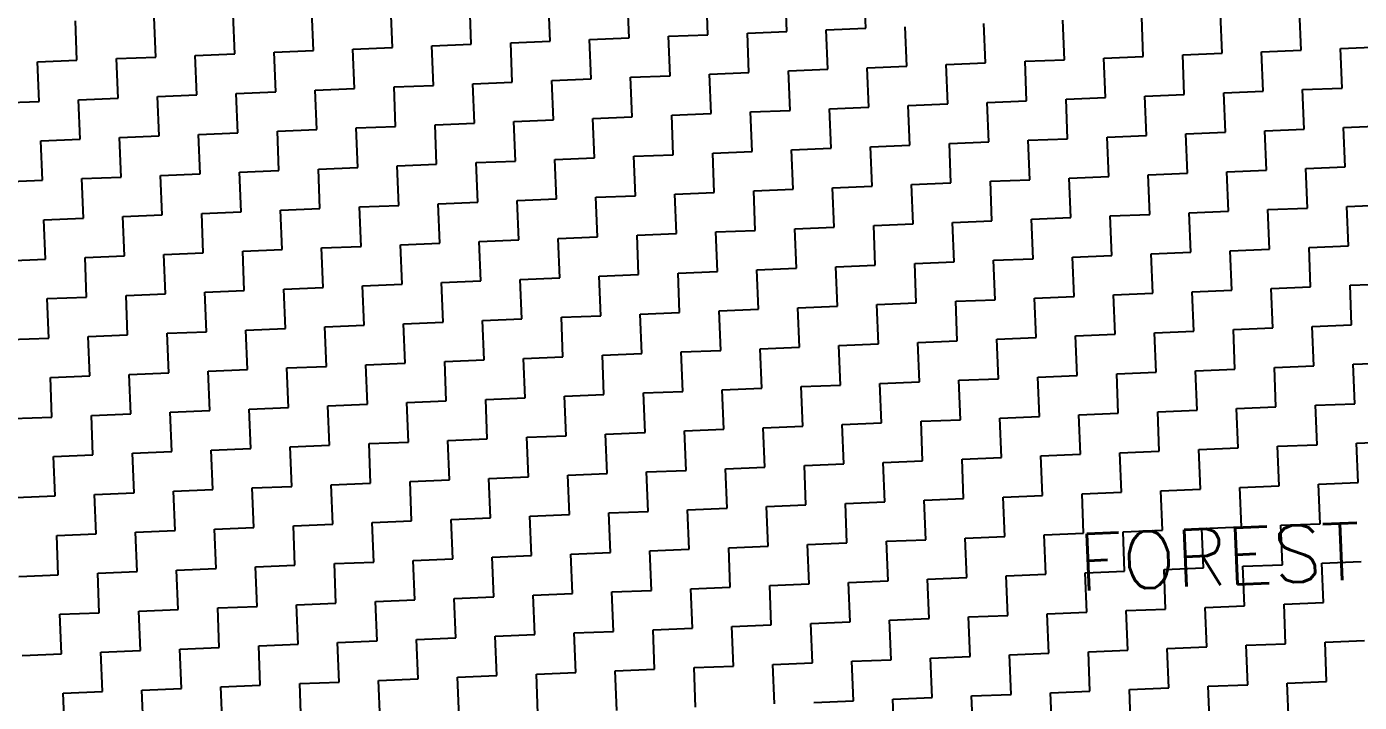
# Model space of a CAD drawing. Header units: metres. Extents: x 281802 to 284768, y 2076477 to 2081449.
# Drawn here: x 282072.8 to 282218.1, y 2076977 to 2077050.6 of the extents above; entities that cross this region are included whole.
import ezdxf

# ---------------------------------------------------------------- set-up
doc = ezdxf.new("R2010")
doc.units = ezdxf.units.M
doc.layers.add('POLY_HATCH', color=12, linetype='Continuous')
doc.layers.add('TEXT_MAPIN', color=7, linetype='Continuous')
doc.styles.get("Standard").update_dxf_attribs({"font": 'simplex.shx'})

msp = doc.modelspace()

# ---------------------------------------------------------------- linework, layer by layer
at = {"layer": 'POLY_HATCH', "linetype": 'Continuous'}
for p, q in [((282147.05, 2077049.72), (282146.88, 2077054.02)), ((282155.65, 2077050.07), (282155.48, 2077054.37)), ((282164.25, 2077050.42), (282164.07, 2077054.72)), ((282112.66, 2077048.33), (282112.49, 2077052.63)), ((282121.26, 2077048.68), (282121.09, 2077052.98)), ((282129.86, 2077049.03), (282129.68, 2077053.32)), ((282138.46, 2077049.37), (282138.28, 2077053.67)), ((282078.27, 2077046.94), (282078.1, 2077051.23)), ((282086.87, 2077047.28), (282086.7, 2077051.58)), ((282095.47, 2077047.63), (282095.29, 2077051.93)), ((282104.07, 2077047.98), (282103.89, 2077052.28)), ((282177.32, 2077046.64), (282177.14, 2077050.94)), ((282185.91, 2077046.99), (282185.74, 2077051.29)), ((282194.51, 2077047.34), (282194.34, 2077051.64)), ((282203.11, 2077047.69), (282202.93, 2077051.99)), ((282211.71, 2077048.04), (282211.53, 2077052.33)), ((282142.75, 2077049.55), (282147.05, 2077049.72)), ((282142.93, 2077045.25), (282142.75, 2077049.55)), ((282151.35, 2077049.9), (282155.65, 2077050.07)), ((282151.53, 2077045.6), (282151.35, 2077049.9)), ((282159.95, 2077050.24), (282164.25, 2077050.42)), ((282160.12, 2077045.95), (282159.95, 2077050.24)), ((282168.72, 2077046.29), (282168.55, 2077050.59)), ((282108.36, 2077048.15), (282112.66, 2077048.33)), ((282108.54, 2077043.86), (282108.36, 2077048.15)), ((282116.96, 2077048.5), (282121.26, 2077048.68)), ((282117.14, 2077044.2), (282116.96, 2077048.5)), ((282125.56, 2077048.85), (282129.86, 2077049.03)), ((282125.73, 2077044.55), (282125.56, 2077048.85)), ((282134.16, 2077049.2), (282138.46, 2077049.37)), ((282134.33, 2077044.9), (282134.16, 2077049.2)), ((282207.41, 2077047.86), (282211.71, 2077048.04)), ((282216, 2077048.21), (282220.3, 2077048.38)), ((282216.18, 2077043.91), (282216, 2077048.21)), ((282073.98, 2077046.76), (282078.27, 2077046.94)), ((282074.15, 2077042.46), (282073.98, 2077046.76)), ((282082.57, 2077047.11), (282086.87, 2077047.28)), ((282082.75, 2077042.81), (282082.57, 2077047.11)), ((282091.17, 2077047.46), (282095.47, 2077047.63)), ((282091.34, 2077043.16), (282091.17, 2077047.46)), ((282099.77, 2077047.81), (282104.07, 2077047.98)), ((282099.94, 2077043.51), (282099.77, 2077047.81)), ((282173.02, 2077046.47), (282177.32, 2077046.64)), ((282181.62, 2077046.82), (282185.91, 2077046.99)), ((282181.79, 2077042.52), (282181.62, 2077046.82)), ((282190.21, 2077047.17), (282194.51, 2077047.34)), ((282190.39, 2077042.87), (282190.21, 2077047.17)), ((282198.81, 2077047.51), (282203.11, 2077047.69)), ((282198.98, 2077043.22), (282198.81, 2077047.51)), ((282207.58, 2077043.56), (282207.41, 2077047.86)), ((282138.63, 2077045.08), (282142.93, 2077045.25)), ((282147.23, 2077045.42), (282151.53, 2077045.6)), ((282147.4, 2077041.12), (282147.23, 2077045.42)), ((282155.82, 2077045.77), (282160.12, 2077045.95)), ((282156, 2077041.47), (282155.82, 2077045.77)), ((282164.42, 2077046.12), (282168.72, 2077046.29)), ((282164.6, 2077041.82), (282164.42, 2077046.12)), ((282173.19, 2077042.17), (282173.02, 2077046.47)), ((282104.24, 2077043.68), (282108.54, 2077043.86)), ((282104.41, 2077039.38), (282104.24, 2077043.68)), ((282112.84, 2077044.03), (282117.14, 2077044.2)), ((282113.01, 2077039.73), (282112.84, 2077044.03)), ((282121.43, 2077044.38), (282125.73, 2077044.55)), ((282121.61, 2077040.08), (282121.43, 2077044.38)), ((282130.03, 2077044.73), (282134.33, 2077044.9)), ((282130.21, 2077040.43), (282130.03, 2077044.73)), ((282138.8, 2077040.78), (282138.63, 2077045.08)), ((282211.88, 2077043.74), (282216.18, 2077043.91)), ((282212.05, 2077039.44), (282211.88, 2077043.74)), ((282069.85, 2077042.29), (282074.15, 2077042.46)), ((282078.45, 2077042.64), (282082.75, 2077042.81)), ((282078.62, 2077038.34), (282078.45, 2077042.64)), ((282087.05, 2077042.99), (282091.34, 2077043.16)), ((282087.22, 2077038.69), (282087.05, 2077042.99)), ((282095.64, 2077043.33), (282099.94, 2077043.51)), ((282095.82, 2077039.03), (282095.64, 2077043.33)), ((282177.49, 2077042.34), (282181.79, 2077042.52)), ((282177.67, 2077038.05), (282177.49, 2077042.34)), ((282186.09, 2077042.69), (282190.39, 2077042.87)), ((282186.26, 2077038.39), (282186.09, 2077042.69)), ((282194.69, 2077043.04), (282198.98, 2077043.22)), ((282194.86, 2077038.74), (282194.69, 2077043.04)), ((282203.28, 2077043.39), (282207.58, 2077043.56)), ((282203.46, 2077039.09), (282203.28, 2077043.39)), ((282134.5, 2077040.6), (282138.8, 2077040.78)), ((282143.1, 2077040.95), (282147.4, 2077041.12)), ((282143.28, 2077036.65), (282143.1, 2077040.95)), ((282151.7, 2077041.3), (282156, 2077041.47)), ((282151.87, 2077037), (282151.7, 2077041.3)), ((282160.3, 2077041.65), (282164.6, 2077041.82)), ((282160.47, 2077037.35), (282160.3, 2077041.65)), ((282168.89, 2077042), (282173.19, 2077042.17)), ((282169.07, 2077037.7), (282168.89, 2077042)), ((282100.12, 2077039.21), (282104.41, 2077039.38)), ((282108.71, 2077039.56), (282113.01, 2077039.73)), ((282108.89, 2077035.26), (282108.71, 2077039.56)), ((282117.31, 2077039.91), (282121.61, 2077040.08)), ((282117.48, 2077035.61), (282117.31, 2077039.91)), ((282125.91, 2077040.25), (282130.21, 2077040.43)), ((282126.08, 2077035.96), (282125.91, 2077040.25)), ((282134.68, 2077036.3), (282134.5, 2077040.6)), ((282207.76, 2077039.26), (282212.05, 2077039.44)), ((282216.35, 2077039.61), (282220.65, 2077039.79)), ((282216.53, 2077035.31), (282216.35, 2077039.61)), ((282074.32, 2077038.16), (282078.62, 2077038.34)), ((282074.5, 2077033.87), (282074.32, 2077038.16)), ((282082.92, 2077038.51), (282087.22, 2077038.69)), ((282083.1, 2077034.21), (282082.92, 2077038.51)), ((282091.52, 2077038.86), (282095.82, 2077039.03)), ((282091.69, 2077034.56), (282091.52, 2077038.86)), ((282100.29, 2077034.91), (282100.12, 2077039.21)), ((282173.37, 2077037.87), (282177.67, 2077038.05)), ((282173.54, 2077033.57), (282173.37, 2077037.87)), ((282181.96, 2077038.22), (282186.26, 2077038.39)), ((282182.14, 2077033.92), (282181.96, 2077038.22)), ((282190.56, 2077038.57), (282194.86, 2077038.74)), ((282190.74, 2077034.27), (282190.56, 2077038.57)), ((282199.16, 2077038.92), (282203.46, 2077039.09)), ((282199.33, 2077034.62), (282199.16, 2077038.92)), ((282207.93, 2077034.97), (282207.76, 2077039.26)), ((282138.98, 2077036.48), (282143.28, 2077036.65)), ((282139.15, 2077032.18), (282138.98, 2077036.48)), ((282147.57, 2077036.83), (282151.87, 2077037)), ((282147.75, 2077032.53), (282147.57, 2077036.83)), ((282156.17, 2077037.17), (282160.47, 2077037.35)), ((282156.35, 2077032.88), (282156.17, 2077037.17)), ((282164.77, 2077037.52), (282169.07, 2077037.7)), ((282164.94, 2077033.22), (282164.77, 2077037.52)), ((282095.99, 2077034.74), (282100.29, 2077034.91)), ((282104.59, 2077035.08), (282108.89, 2077035.26)), ((282104.76, 2077030.79), (282104.59, 2077035.08)), ((282113.19, 2077035.43), (282117.48, 2077035.61)), ((282113.36, 2077031.13), (282113.19, 2077035.43)), ((282121.78, 2077035.78), (282126.08, 2077035.96)), ((282121.96, 2077031.48), (282121.78, 2077035.78)), ((282130.38, 2077036.13), (282134.68, 2077036.3)), ((282130.55, 2077031.83), (282130.38, 2077036.13)), ((282203.63, 2077034.79), (282207.93, 2077034.97)), ((282212.23, 2077035.14), (282216.53, 2077035.31)), ((282212.4, 2077030.84), (282212.23, 2077035.14)), ((282070.2, 2077033.69), (282074.5, 2077033.87)), ((282078.8, 2077034.04), (282083.1, 2077034.21)), ((282078.97, 2077029.74), (282078.8, 2077034.04)), ((282087.39, 2077034.39), (282091.69, 2077034.56)), ((282087.57, 2077030.09), (282087.39, 2077034.39)), ((282096.17, 2077030.44), (282095.99, 2077034.74)), ((282169.24, 2077033.4), (282173.54, 2077033.57)), ((282177.84, 2077033.75), (282182.14, 2077033.92)), ((282178.01, 2077029.45), (282177.84, 2077033.75)), ((282186.44, 2077034.1), (282190.74, 2077034.27)), ((282186.61, 2077029.8), (282186.44, 2077034.1)), ((282195.03, 2077034.44), (282199.33, 2077034.62)), ((282195.21, 2077030.15), (282195.03, 2077034.44)), ((282203.81, 2077030.49), (282203.63, 2077034.79)), ((282134.85, 2077032.01), (282139.15, 2077032.18)), ((282135.03, 2077027.71), (282134.85, 2077032.01)), ((282143.45, 2077032.35), (282147.75, 2077032.53)), ((282143.62, 2077028.05), (282143.45, 2077032.35)), ((282152.05, 2077032.7), (282156.35, 2077032.88)), ((282152.22, 2077028.4), (282152.05, 2077032.7)), ((282160.64, 2077033.05), (282164.94, 2077033.22)), ((282160.82, 2077028.75), (282160.64, 2077033.05)), ((282169.42, 2077029.1), (282169.24, 2077033.4)), ((282100.46, 2077030.61), (282104.76, 2077030.79)), ((282100.64, 2077026.31), (282100.46, 2077030.61)), ((282109.06, 2077030.96), (282113.36, 2077031.13)), ((282109.24, 2077026.66), (282109.06, 2077030.96)), ((282117.66, 2077031.31), (282121.96, 2077031.48)), ((282117.83, 2077027.01), (282117.66, 2077031.31)), ((282126.26, 2077031.66), (282130.55, 2077031.83)), ((282126.43, 2077027.36), (282126.26, 2077031.66)), ((282208.1, 2077030.67), (282212.4, 2077030.84)), ((282208.28, 2077026.37), (282208.1, 2077030.67)), ((282216.7, 2077031.02), (282221, 2077031.19)), ((282216.88, 2077026.72), (282216.7, 2077031.02)), ((282074.67, 2077029.57), (282078.97, 2077029.74)), ((282074.85, 2077025.27), (282074.67, 2077029.57)), ((282083.27, 2077029.92), (282087.57, 2077030.09)), ((282083.44, 2077025.62), (282083.27, 2077029.92)), ((282091.87, 2077030.26), (282096.17, 2077030.44)), ((282092.04, 2077025.96), (282091.87, 2077030.26)), ((282165.12, 2077028.93), (282169.42, 2077029.1)), ((282173.71, 2077029.27), (282178.01, 2077029.45)), ((282173.89, 2077024.98), (282173.71, 2077029.27)), ((282182.31, 2077029.62), (282186.61, 2077029.8)), ((282182.49, 2077025.32), (282182.31, 2077029.62)), ((282190.91, 2077029.97), (282195.21, 2077030.15)), ((282191.08, 2077025.67), (282190.91, 2077029.97)), ((282199.51, 2077030.32), (282203.81, 2077030.49)), ((282199.68, 2077026.02), (282199.51, 2077030.32)), ((282130.73, 2077027.53), (282135.03, 2077027.71)), ((282139.33, 2077027.88), (282143.62, 2077028.05)), ((282139.5, 2077023.58), (282139.33, 2077027.88)), ((282147.92, 2077028.23), (282152.22, 2077028.4)), ((282148.1, 2077023.93), (282147.92, 2077028.23)), ((282156.52, 2077028.58), (282160.82, 2077028.75)), ((282156.69, 2077024.28), (282156.52, 2077028.58)), ((282165.29, 2077024.63), (282165.12, 2077028.93)), ((282096.34, 2077026.14), (282100.64, 2077026.31)), ((282104.94, 2077026.49), (282109.24, 2077026.66)), ((282105.11, 2077022.19), (282104.94, 2077026.49)), ((282113.53, 2077026.84), (282117.83, 2077027.01)), ((282113.71, 2077022.54), (282113.53, 2077026.84)), ((282122.13, 2077027.18), (282126.43, 2077027.36)), ((282122.31, 2077022.89), (282122.13, 2077027.18)), ((282130.9, 2077023.23), (282130.73, 2077027.53)), ((282203.98, 2077026.19), (282208.28, 2077026.37)), ((282204.15, 2077021.9), (282203.98, 2077026.19)), ((282212.58, 2077026.54), (282216.88, 2077026.72)), ((282212.75, 2077022.24), (282212.58, 2077026.54)), ((282070.55, 2077025.09), (282074.85, 2077025.27)), ((282079.15, 2077025.44), (282083.44, 2077025.62)), ((282079.32, 2077021.14), (282079.15, 2077025.44)), ((282087.74, 2077025.79), (282092.04, 2077025.96)), ((282087.92, 2077021.49), (282087.74, 2077025.79)), ((282096.51, 2077021.84), (282096.34, 2077026.14)), ((282169.59, 2077024.8), (282173.89, 2077024.98)), ((282169.76, 2077020.5), (282169.59, 2077024.8)), ((282178.19, 2077025.15), (282182.49, 2077025.32)), ((282178.36, 2077020.85), (282178.19, 2077025.15)), ((282186.78, 2077025.5), (282191.08, 2077025.67)), ((282186.96, 2077021.2), (282186.78, 2077025.5)), ((282195.38, 2077025.85), (282199.68, 2077026.02)), ((282195.56, 2077021.55), (282195.38, 2077025.85)), ((282135.2, 2077023.41), (282139.5, 2077023.58)), ((282135.38, 2077019.11), (282135.2, 2077023.41)), ((282143.8, 2077023.76), (282148.1, 2077023.93)), ((282143.97, 2077019.46), (282143.8, 2077023.76)), ((282152.4, 2077024.1), (282156.69, 2077024.28)), ((282152.57, 2077019.81), (282152.4, 2077024.1)), ((282160.99, 2077024.45), (282165.29, 2077024.63)), ((282161.17, 2077020.15), (282160.99, 2077024.45)), ((282092.22, 2077021.67), (282096.51, 2077021.84)), ((282100.81, 2077022.01), (282105.11, 2077022.19)), ((282100.99, 2077017.72), (282100.81, 2077022.01)), ((282109.41, 2077022.36), (282113.71, 2077022.54)), ((282109.58, 2077018.06), (282109.41, 2077022.36)), ((282118.01, 2077022.71), (282122.31, 2077022.89)), ((282118.18, 2077018.41), (282118.01, 2077022.71)), ((282126.6, 2077023.06), (282130.9, 2077023.23)), ((282126.78, 2077018.76), (282126.6, 2077023.06)), ((282199.85, 2077021.72), (282204.15, 2077021.9)), ((282208.45, 2077022.07), (282212.75, 2077022.24)), ((282208.63, 2077017.77), (282208.45, 2077022.07)), ((282217.05, 2077022.42), (282221.35, 2077022.59)), ((282217.22, 2077018.12), (282217.05, 2077022.42)), ((282075.02, 2077020.97), (282079.32, 2077021.14)), ((282075.2, 2077016.67), (282075.02, 2077020.97)), ((282083.62, 2077021.32), (282087.92, 2077021.49)), ((282083.79, 2077017.02), (282083.62, 2077021.32)), ((282092.39, 2077017.37), (282092.22, 2077021.67)), ((282165.47, 2077020.33), (282169.76, 2077020.5)), ((282174.06, 2077020.68), (282178.36, 2077020.85)), ((282174.24, 2077016.38), (282174.06, 2077020.68)), ((282182.66, 2077021.03), (282186.96, 2077021.2)), ((282182.83, 2077016.73), (282182.66, 2077021.03)), ((282191.26, 2077021.37), (282195.56, 2077021.55)), ((282191.43, 2077017.08), (282191.26, 2077021.37)), ((282200.03, 2077017.42), (282199.85, 2077021.72)), ((282131.08, 2077018.94), (282135.38, 2077019.11)), ((282131.25, 2077014.64), (282131.08, 2077018.94)), ((282139.67, 2077019.28), (282143.97, 2077019.46)), ((282139.85, 2077014.98), (282139.67, 2077019.28)), ((282148.27, 2077019.63), (282152.57, 2077019.81)), ((282148.45, 2077015.33), (282148.27, 2077019.63)), ((282156.87, 2077019.98), (282161.17, 2077020.15)), ((282157.04, 2077015.68), (282156.87, 2077019.98)), ((282165.64, 2077016.03), (282165.47, 2077020.33)), ((282096.69, 2077017.54), (282100.99, 2077017.72)), ((282096.86, 2077013.24), (282096.69, 2077017.54)), ((282105.29, 2077017.89), (282109.58, 2077018.06)), ((282105.46, 2077013.59), (282105.29, 2077017.89)), ((282113.88, 2077018.24), (282118.18, 2077018.41)), ((282114.06, 2077013.94), (282113.88, 2077018.24)), ((282122.48, 2077018.59), (282126.78, 2077018.76)), ((282122.65, 2077014.29), (282122.48, 2077018.59)), ((282204.33, 2077017.6), (282208.63, 2077017.77)), ((282204.5, 2077013.3), (282204.33, 2077017.6)), ((282212.92, 2077017.95), (282217.22, 2077018.12)), ((282213.1, 2077013.65), (282212.92, 2077017.95)), ((282070.9, 2077016.5), (282075.2, 2077016.67)), ((282079.49, 2077016.84), (282083.79, 2077017.02)), ((282079.67, 2077012.55), (282079.49, 2077016.84)), ((282088.09, 2077017.19), (282092.39, 2077017.37)), ((282088.27, 2077012.89), (282088.09, 2077017.19)), ((282161.34, 2077015.86), (282165.64, 2077016.03)), ((282169.94, 2077016.2), (282174.24, 2077016.38)), ((282170.11, 2077011.91), (282169.94, 2077016.2)), ((282178.54, 2077016.55), (282182.83, 2077016.73)), ((282178.71, 2077012.25), (282178.54, 2077016.55)), ((282187.13, 2077016.9), (282191.43, 2077017.08)), ((282187.31, 2077012.6), (282187.13, 2077016.9)), ((282195.73, 2077017.25), (282200.03, 2077017.42)), ((282195.9, 2077012.95), (282195.73, 2077017.25)), ((282126.95, 2077014.46), (282131.25, 2077014.64)), ((282135.55, 2077014.81), (282139.85, 2077014.98)), ((282135.72, 2077010.51), (282135.55, 2077014.81)), ((282144.15, 2077015.16), (282148.45, 2077015.33)), ((282144.32, 2077010.86), (282144.15, 2077015.16)), ((282152.74, 2077015.51), (282157.04, 2077015.68)), ((282152.92, 2077011.21), (282152.74, 2077015.51)), ((282161.52, 2077011.56), (282161.34, 2077015.86)), ((282092.56, 2077013.07), (282096.86, 2077013.24)), ((282101.16, 2077013.42), (282105.46, 2077013.59)), ((282101.34, 2077009.12), (282101.16, 2077013.42)), ((282109.76, 2077013.77), (282114.06, 2077013.94)), ((282109.93, 2077009.47), (282109.76, 2077013.77)), ((282118.36, 2077014.11), (282122.65, 2077014.29)), ((282118.53, 2077009.82), (282118.36, 2077014.11)), ((282127.13, 2077010.16), (282126.95, 2077014.46)), ((282200.2, 2077013.12), (282204.5, 2077013.3)), ((282200.38, 2077008.83), (282200.2, 2077013.12)), ((282208.8, 2077013.47), (282213.1, 2077013.65)), ((282208.97, 2077009.17), (282208.8, 2077013.47)), ((282217.4, 2077013.82), (282221.7, 2077014)), ((282217.57, 2077009.52), (282217.4, 2077013.82)), ((282075.37, 2077012.37), (282079.67, 2077012.55)), ((282075.54, 2077008.07), (282075.37, 2077012.37)), ((282083.97, 2077012.72), (282088.27, 2077012.89)), ((282084.14, 2077008.42), (282083.97, 2077012.72)), ((282092.74, 2077008.77), (282092.56, 2077013.07)), ((282165.81, 2077011.73), (282170.11, 2077011.91)), ((282165.99, 2077007.43), (282165.81, 2077011.73)), ((282174.41, 2077012.08), (282178.71, 2077012.25)), ((282174.59, 2077007.78), (282174.41, 2077012.08)), ((282183.01, 2077012.43), (282187.31, 2077012.6)), ((282183.18, 2077008.13), (282183.01, 2077012.43)), ((282191.61, 2077012.78), (282195.9, 2077012.95)), ((282191.78, 2077008.48), (282191.61, 2077012.78)), ((282131.43, 2077010.34), (282135.72, 2077010.51)), ((282131.6, 2077006.04), (282131.43, 2077010.34)), ((282140.02, 2077010.69), (282144.32, 2077010.86)), ((282140.2, 2077006.39), (282140.02, 2077010.69)), ((282148.62, 2077011.03), (282152.92, 2077011.21)), ((282148.79, 2077006.74), (282148.62, 2077011.03)), ((282157.22, 2077011.38), (282161.52, 2077011.56)), ((282157.39, 2077007.08), (282157.22, 2077011.38)), ((282088.44, 2077008.6), (282092.74, 2077008.77)), ((282097.04, 2077008.94), (282101.34, 2077009.12)), ((282097.21, 2077004.65), (282097.04, 2077008.94)), ((282105.63, 2077009.29), (282109.93, 2077009.47)), ((282105.81, 2077004.99), (282105.63, 2077009.29)), ((282114.23, 2077009.64), (282118.53, 2077009.82)), ((282114.41, 2077005.34), (282114.23, 2077009.64)), ((282122.83, 2077009.99), (282127.13, 2077010.16)), ((282123, 2077005.69), (282122.83, 2077009.99)), ((282196.08, 2077008.65), (282200.38, 2077008.83)), ((282204.68, 2077009), (282208.97, 2077009.17)), ((282204.85, 2077004.7), (282204.68, 2077009)), ((282213.27, 2077009.35), (282217.57, 2077009.52)), ((282213.45, 2077005.05), (282213.27, 2077009.35)), ((282071.24, 2077007.9), (282075.54, 2077008.07)), ((282079.84, 2077008.25), (282084.14, 2077008.42)), ((282080.02, 2077003.95), (282079.84, 2077008.25)), ((282088.61, 2077004.3), (282088.44, 2077008.6)), ((282161.69, 2077007.26), (282165.99, 2077007.43)), ((282170.29, 2077007.61), (282174.59, 2077007.78)), ((282170.46, 2077003.31), (282170.29, 2077007.61)), ((282178.88, 2077007.96), (282183.18, 2077008.13)), ((282179.06, 2077003.66), (282178.88, 2077007.96)), ((282187.48, 2077008.3), (282191.78, 2077008.48)), ((282187.66, 2077004.01), (282187.48, 2077008.3)), ((282196.25, 2077004.35), (282196.08, 2077008.65)), ((282127.3, 2077005.87), (282131.6, 2077006.04)), ((282127.48, 2077001.57), (282127.3, 2077005.87)), ((282135.9, 2077006.21), (282140.2, 2077006.39)), ((282136.07, 2077001.91), (282135.9, 2077006.21)), ((282144.5, 2077006.56), (282148.79, 2077006.74)), ((282144.67, 2077002.26), (282144.5, 2077006.56)), ((282153.09, 2077006.91), (282157.39, 2077007.08)), ((282153.27, 2077002.61), (282153.09, 2077006.91)), ((282161.86, 2077002.96), (282161.69, 2077007.26)), ((282092.91, 2077004.47), (282097.21, 2077004.65)), ((282093.09, 2077000.17), (282092.91, 2077004.47)), ((282101.51, 2077004.82), (282105.81, 2077004.99)), ((282101.68, 2077000.52), (282101.51, 2077004.82)), ((282110.11, 2077005.17), (282114.41, 2077005.34)), ((282110.28, 2077000.87), (282110.11, 2077005.17)), ((282118.7, 2077005.52), (282123, 2077005.69)), ((282118.88, 2077001.22), (282118.7, 2077005.52)), ((282200.55, 2077004.53), (282204.85, 2077004.7)), ((282200.73, 2077000.23), (282200.55, 2077004.53)), ((282209.15, 2077004.88), (282213.45, 2077005.05)), ((282209.32, 2077000.58), (282209.15, 2077004.88)), ((282217.75, 2077005.22), (282222.04, 2077005.4)), ((282217.92, 2077000.93), (282217.75, 2077005.22)), ((282075.72, 2077003.77), (282080.02, 2077003.95)), ((282075.89, 2076999.48), (282075.72, 2077003.77)), ((282084.31, 2077004.12), (282088.61, 2077004.3)), ((282084.49, 2076999.82), (282084.31, 2077004.12)), ((282157.57, 2077002.79), (282161.86, 2077002.96)), ((282166.16, 2077003.13), (282170.46, 2077003.31)), ((282166.34, 2076998.84), (282166.16, 2077003.13)), ((282174.76, 2077003.48), (282179.06, 2077003.66)), ((282174.93, 2076999.18), (282174.76, 2077003.48)), ((282183.36, 2077003.83), (282187.66, 2077004.01)), ((282183.53, 2076999.53), (282183.36, 2077003.83)), ((282191.95, 2077004.18), (282196.25, 2077004.35)), ((282192.13, 2076999.88), (282191.95, 2077004.18)), ((282123.18, 2077001.39), (282127.48, 2077001.57)), ((282131.77, 2077001.74), (282136.07, 2077001.91)), ((282131.95, 2076997.44), (282131.77, 2077001.74)), ((282140.37, 2077002.09), (282144.67, 2077002.26)), ((282140.55, 2076997.79), (282140.37, 2077002.09)), ((282148.97, 2077002.44), (282153.27, 2077002.61)), ((282149.14, 2076998.14), (282148.97, 2077002.44)), ((282157.74, 2076998.49), (282157.57, 2077002.79)), ((282088.79, 2077000), (282093.09, 2077000.17)), ((282097.38, 2077000.35), (282101.68, 2077000.52)), ((282097.56, 2076996.05), (282097.38, 2077000.35)), ((282105.98, 2077000.7), (282110.28, 2077000.87)), ((282106.16, 2076996.4), (282105.98, 2077000.7)), ((282114.58, 2077001.04), (282118.88, 2077001.22)), ((282114.75, 2076996.75), (282114.58, 2077001.04)), ((282123.35, 2076997.09), (282123.18, 2077001.39)), ((282196.43, 2077000.05), (282200.73, 2077000.23)), ((282196.6, 2076995.76), (282196.43, 2077000.05)), ((282205.02, 2077000.4), (282209.32, 2077000.58)), ((282205.2, 2076996.1), (282205.02, 2077000.4)), ((282213.62, 2077000.75), (282217.92, 2077000.93)), ((282213.8, 2076996.45), (282213.62, 2077000.75)), ((282071.59, 2076999.3), (282075.89, 2076999.48)), ((282080.19, 2076999.65), (282084.49, 2076999.82)), ((282080.36, 2076995.35), (282080.19, 2076999.65)), ((282088.96, 2076995.7), (282088.79, 2077000)), ((282162.04, 2076998.66), (282166.34, 2076998.84)), ((282162.21, 2076994.36), (282162.04, 2076998.66)), ((282170.64, 2076999.01), (282174.93, 2076999.18)), ((282170.81, 2076994.71), (282170.64, 2076999.01)), ((282179.23, 2076999.36), (282183.53, 2076999.53)), ((282179.41, 2076995.06), (282179.23, 2076999.36)), ((282187.83, 2076999.71), (282192.13, 2076999.88)), ((282188, 2076995.41), (282187.83, 2076999.71)), ((282127.65, 2076997.27), (282131.95, 2076997.44)), ((282127.82, 2076992.97), (282127.65, 2076997.27)), ((282136.25, 2076997.62), (282140.55, 2076997.79)), ((282136.42, 2076993.32), (282136.25, 2076997.62)), ((282144.84, 2076997.96), (282149.14, 2076998.14)), ((282145.02, 2076993.67), (282144.84, 2076997.96)), ((282153.44, 2076998.31), (282157.74, 2076998.49)), ((282153.62, 2076994.01), (282153.44, 2076998.31)), ((282084.66, 2076995.53), (282088.96, 2076995.7)), ((282093.26, 2076995.87), (282097.56, 2076996.05)), ((282093.43, 2076991.58), (282093.26, 2076995.87)), ((282101.86, 2076996.22), (282106.16, 2076996.4)), ((282102.03, 2076991.92), (282101.86, 2076996.22)), ((282110.45, 2076996.57), (282114.75, 2076996.75)), ((282110.63, 2076992.27), (282110.45, 2076996.57)), ((282119.05, 2076996.92), (282123.35, 2076997.09)), ((282119.23, 2076992.62), (282119.05, 2076996.92)), ((282192.3, 2076995.58), (282196.6, 2076995.76)), ((282200.9, 2076995.93), (282205.2, 2076996.1)), ((282201.07, 2076991.63), (282200.9, 2076995.93)), ((282209.5, 2076996.28), (282213.8, 2076996.45)), ((282209.67, 2076991.98), (282209.5, 2076996.28)), ((282076.07, 2076995.18), (282080.36, 2076995.35)), ((282076.24, 2076990.88), (282076.07, 2076995.18)), ((282084.84, 2076991.23), (282084.66, 2076995.53)), ((282157.91, 2076994.19), (282162.21, 2076994.36)), ((282166.51, 2076994.54), (282170.81, 2076994.71)), ((282166.69, 2076990.24), (282166.51, 2076994.54)), ((282175.11, 2076994.89), (282179.41, 2076995.06)), ((282175.28, 2076990.59), (282175.11, 2076994.89)), ((282183.71, 2076995.23), (282188, 2076995.41)), ((282183.88, 2076990.94), (282183.71, 2076995.23)), ((282192.48, 2076991.28), (282192.3, 2076995.58)), ((282123.52, 2076992.8), (282127.82, 2076992.97)), ((282123.7, 2076988.5), (282123.52, 2076992.8)), ((282132.12, 2076993.14), (282136.42, 2076993.32)), ((282132.3, 2076988.84), (282132.12, 2076993.14)), ((282140.72, 2076993.49), (282145.02, 2076993.67)), ((282140.89, 2076989.19), (282140.72, 2076993.49)), ((282149.32, 2076993.84), (282153.62, 2076994.01)), ((282149.49, 2076989.54), (282149.32, 2076993.84)), ((282158.09, 2076989.89), (282157.91, 2076994.19)), ((282089.14, 2076991.4), (282093.43, 2076991.58)), ((282089.31, 2076987.1), (282089.14, 2076991.4)), ((282097.73, 2076991.75), (282102.03, 2076991.92)), ((282097.91, 2076987.45), (282097.73, 2076991.75)), ((282106.33, 2076992.1), (282110.63, 2076992.27)), ((282106.5, 2076987.8), (282106.33, 2076992.1)), ((282114.93, 2076992.45), (282119.23, 2076992.62)), ((282115.1, 2076988.15), (282114.93, 2076992.45)), ((282196.78, 2076991.46), (282201.07, 2076991.63)), ((282196.95, 2076987.16), (282196.78, 2076991.46)), ((282205.37, 2076991.81), (282209.67, 2076991.98)), ((282205.55, 2076987.51), (282205.37, 2076991.81)), ((282213.97, 2076992.15), (282218.27, 2076992.33)), ((282214.14, 2076987.86), (282213.97, 2076992.15)), ((282071.94, 2076990.7), (282076.24, 2076990.88)), ((282080.54, 2076991.05), (282084.84, 2076991.23)), ((282080.71, 2076986.75), (282080.54, 2076991.05)), ((282153.79, 2076989.72), (282158.09, 2076989.89)), ((282162.39, 2076990.06), (282166.69, 2076990.24)), ((282162.56, 2076985.77), (282162.39, 2076990.06)), ((282170.98, 2076990.41), (282175.28, 2076990.59)), ((282171.16, 2076986.11), (282170.98, 2076990.41)), ((282179.58, 2076990.76), (282183.88, 2076990.94)), ((282179.76, 2076986.46), (282179.58, 2076990.76)), ((282188.18, 2076991.11), (282192.48, 2076991.28)), ((282188.35, 2076986.81), (282188.18, 2076991.11)), ((282119.4, 2076988.32), (282123.7, 2076988.5)), ((282128, 2076988.67), (282132.3, 2076988.84)), ((282128.17, 2076984.37), (282128, 2076988.67)), ((282136.59, 2076989.02), (282140.89, 2076989.19)), ((282136.77, 2076984.72), (282136.59, 2076989.02)), ((282145.19, 2076989.37), (282149.49, 2076989.54)), ((282145.37, 2076985.07), (282145.19, 2076989.37)), ((282153.96, 2076985.42), (282153.79, 2076989.72)), ((282085.01, 2076986.93), (282089.31, 2076987.1)), ((282093.61, 2076987.28), (282097.91, 2076987.45)), ((282093.78, 2076982.98), (282093.61, 2076987.28)), ((282102.21, 2076987.63), (282106.5, 2076987.8)), ((282102.38, 2076983.33), (282102.21, 2076987.63)), ((282110.8, 2076987.97), (282115.1, 2076988.15)), ((282110.98, 2076983.68), (282110.8, 2076987.97)), ((282119.57, 2076984.02), (282119.4, 2076988.32)), ((282192.65, 2076986.98), (282196.95, 2076987.16)), ((282192.83, 2076982.69), (282192.65, 2076986.98)), ((282201.25, 2076987.33), (282205.55, 2076987.51)), ((282201.42, 2076983.03), (282201.25, 2076987.33)), ((282209.85, 2076987.68), (282214.14, 2076987.86)), ((282210.02, 2076983.38), (282209.85, 2076987.68)), ((282076.41, 2076986.58), (282080.71, 2076986.75)), ((282076.59, 2076982.28), (282076.41, 2076986.58)), ((282085.19, 2076982.63), (282085.01, 2076986.93)), ((282158.26, 2076985.59), (282162.56, 2076985.77)), ((282158.44, 2076981.29), (282158.26, 2076985.59)), ((282166.86, 2076985.94), (282171.16, 2076986.11)), ((282167.03, 2076981.64), (282166.86, 2076985.94)), ((282175.46, 2076986.29), (282179.76, 2076986.46)), ((282175.63, 2076981.99), (282175.46, 2076986.29)), ((282184.05, 2076986.64), (282188.35, 2076986.81)), ((282184.23, 2076982.34), (282184.05, 2076986.64)), ((282123.87, 2076984.2), (282128.17, 2076984.37)), ((282124.05, 2076979.9), (282123.87, 2076984.2)), ((282132.47, 2076984.55), (282136.77, 2076984.72)), ((282132.64, 2076980.25), (282132.47, 2076984.55)), ((282141.07, 2076984.89), (282145.37, 2076985.07)), ((282141.24, 2076980.6), (282141.07, 2076984.89)), ((282149.66, 2076985.24), (282153.96, 2076985.42)), ((282149.84, 2076980.94), (282149.66, 2076985.24)), ((282080.89, 2076982.46), (282085.19, 2076982.63)), ((282089.48, 2076982.8), (282093.78, 2076982.98)), ((282089.66, 2076978.51), (282089.48, 2076982.8)), ((282098.08, 2076983.15), (282102.38, 2076983.33)), ((282098.26, 2076978.85), (282098.08, 2076983.15)), ((282106.68, 2076983.5), (282110.98, 2076983.68)), ((282106.85, 2076979.2), (282106.68, 2076983.5)), ((282115.28, 2076983.85), (282119.57, 2076984.02)), ((282115.45, 2076979.55), (282115.28, 2076983.85)), ((282188.53, 2076982.51), (282192.83, 2076982.69)), ((282197.12, 2076982.86), (282201.42, 2076983.03)), ((282197.3, 2076978.56), (282197.12, 2076982.86)), ((282205.72, 2076983.21), (282210.02, 2076983.38)), ((282205.9, 2076978.91), (282205.72, 2076983.21)), ((282214.32, 2076983.56), (282218.62, 2076983.73)), ((282214.49, 2076979.26), (282214.32, 2076983.56)), ((282072.29, 2076982.11), (282076.59, 2076982.28)), ((282081.06, 2076978.16), (282080.89, 2076982.46)), ((282154.14, 2076981.12), (282158.44, 2076981.29)), ((282162.73, 2076981.47), (282167.03, 2076981.64)), ((282162.91, 2076977.17), (282162.73, 2076981.47)), ((282171.33, 2076981.82), (282175.63, 2076981.99)), ((282171.51, 2076977.52), (282171.33, 2076981.82)), ((282179.93, 2076982.16), (282184.23, 2076982.34)), ((282180.1, 2076977.86), (282179.93, 2076982.16)), ((282188.7, 2076978.21), (282188.53, 2076982.51)), ((282119.75, 2076979.73), (282124.05, 2076979.9)), ((282119.92, 2076975.43), (282119.75, 2076979.73)), ((282128.35, 2076980.07), (282132.64, 2076980.25)), ((282128.52, 2076975.77), (282128.35, 2076980.07)), ((282136.94, 2076980.42), (282141.24, 2076980.6)), ((282137.12, 2076976.12), (282136.94, 2076980.42)), ((282145.54, 2076980.77), (282149.84, 2076980.94)), ((282145.71, 2076976.47), (282145.54, 2076980.77)), ((282154.31, 2076976.82), (282154.14, 2076981.12)), ((282085.36, 2076978.33), (282089.66, 2076978.51)), ((282085.53, 2076974.03), (282085.36, 2076978.33)), ((282093.96, 2076978.68), (282098.26, 2076978.85)), ((282094.13, 2076974.38), (282093.96, 2076978.68)), ((282102.55, 2076979.03), (282106.85, 2076979.2)), ((282102.73, 2076974.73), (282102.55, 2076979.03)), ((282111.15, 2076979.38), (282115.45, 2076979.55)), ((282111.33, 2076975.08), (282111.15, 2076979.38)), ((282193, 2076978.39), (282197.3, 2076978.56)), ((282193.17, 2076974.09), (282193, 2076978.39)), ((282201.6, 2076978.74), (282205.9, 2076978.91)), ((282201.77, 2076974.44), (282201.6, 2076978.74)), ((282210.19, 2076979.08), (282214.49, 2076979.26)), ((282210.37, 2076974.79), (282210.19, 2076979.08)), ((282076.76, 2076977.98), (282081.06, 2076978.16)), ((282076.94, 2076973.68), (282076.76, 2076977.98)), ((282158.61, 2076976.99), (282162.91, 2076977.17)), ((282167.21, 2076977.34), (282171.51, 2076977.52)), ((282167.38, 2076973.04), (282167.21, 2076977.34)), ((282175.8, 2076977.69), (282180.1, 2076977.86)), ((282175.98, 2076973.39), (282175.8, 2076977.69)), ((282184.4, 2076978.04), (282188.7, 2076978.21)), ((282184.58, 2076973.74), (282184.4, 2076978.04))]:
    msp.add_line(p, q, dxfattribs=at)

# ---------------------------------------------------------------- texts
at = {"layer": 'TEXT_MAPIN'}
msp.add_text('FOREST', height=6.195, rotation=2.3203, dxfattribs=at).set_placement((282187.55, 2076989.13))

doc.saveas('drawing.dxf')
